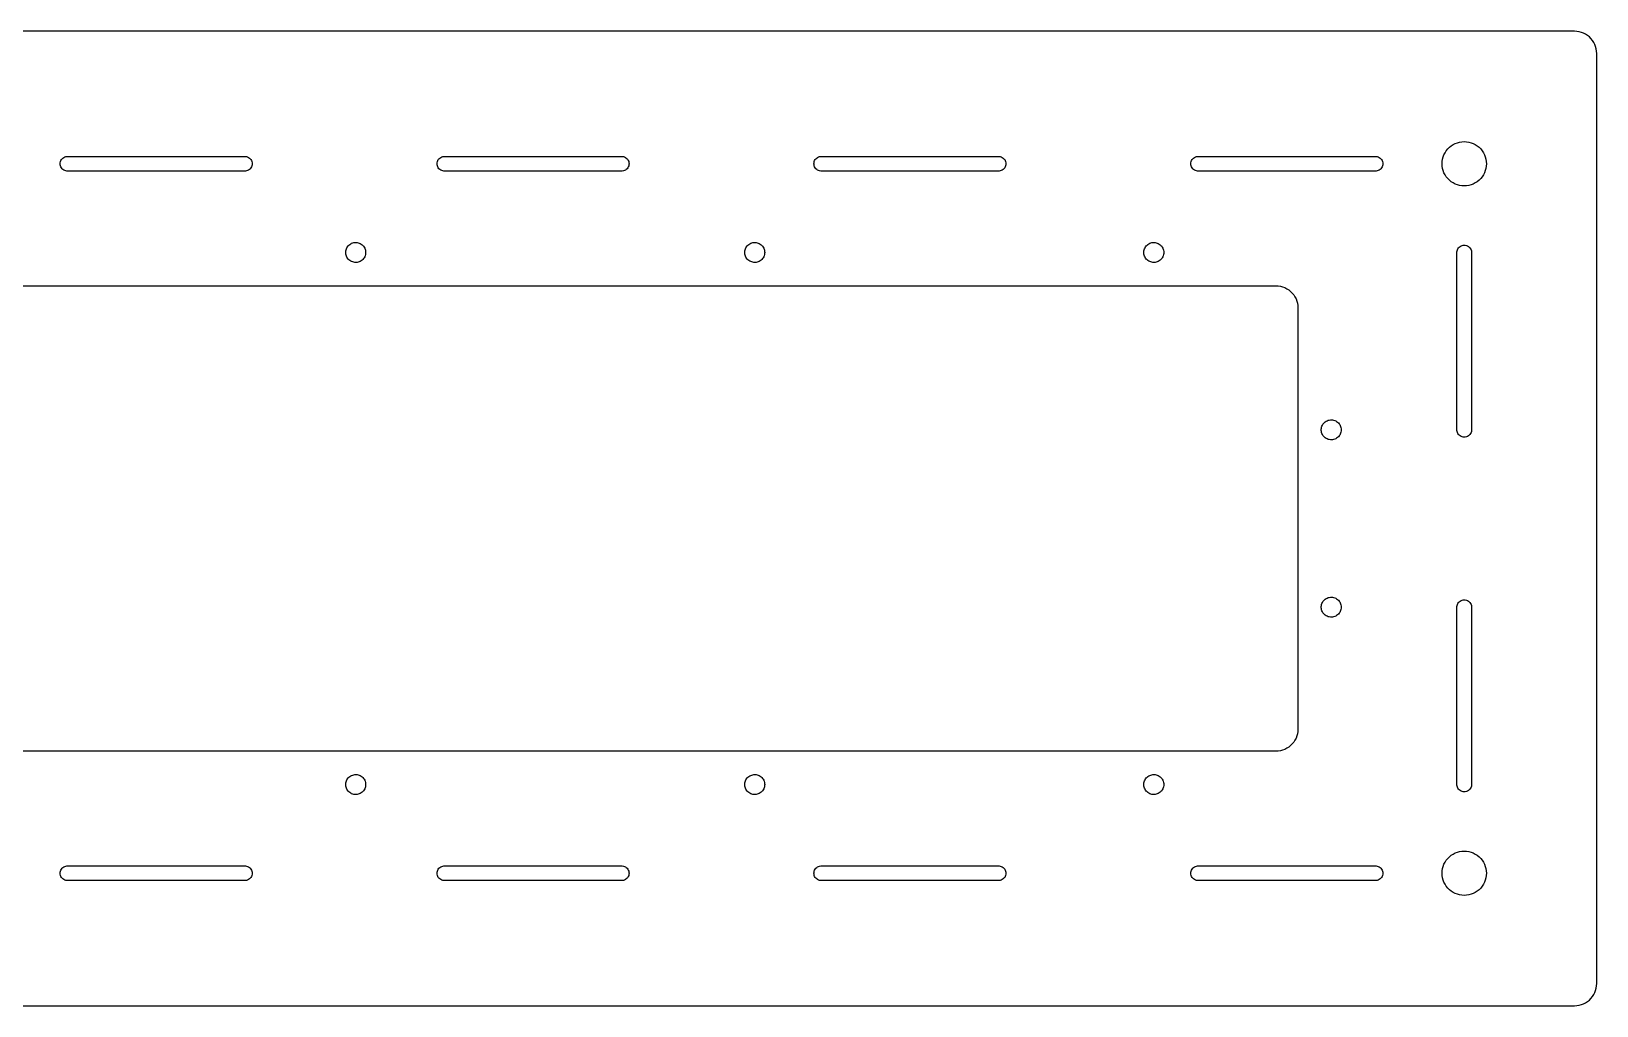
# Model space of a CAD drawing. Header units: metres. Extents: x -325 to 325, y -110 to 110.
# Drawn here: x -28.1 to 324.9, y -109.9 to 109.9 of the extents above; entities that cross this region are included whole.
import ezdxf

# ---------------------------------------------------------------- set-up
doc = ezdxf.new("R2010")
doc.units = ezdxf.units.M

msp = doc.modelspace()

# ---------------------------------------------------------------- linework, layer by layer
for p, q in [((319.875, 109.875), (-319.875, 109.875)), ((320.398, 109.848), (319.875, 109.875)), ((320.915, 109.766), (320.398, 109.848)), ((321.42, 109.63), (320.915, 109.766)), ((321.909, 109.443), (321.42, 109.63)), ((322.375, 109.205), (321.909, 109.443)), ((322.814, 108.92), (322.375, 109.205)), ((323.221, 108.591), (322.814, 108.92)), ((323.591, 108.221), (323.221, 108.591)), ((323.92, 107.814), (323.591, 108.221)), ((324.205, 107.375), (323.92, 107.814)), ((324.443, 106.909), (324.205, 107.375)), ((324.63, 106.42), (324.443, 106.909)), ((324.766, 105.915), (324.63, 106.42)), ((324.848, 105.398), (324.766, 105.915)), ((324.875, 104.875), (324.848, 105.398)), ((324.875, -104.875), (324.875, 104.875)), ((292.966, 84.5677), (293.455, 84.7553)), ((293.455, 84.7553), (293.96, 84.8907)), ((293.96, 84.8907), (294.477, 84.9726)), ((294.477, 84.9726), (295, 85)), ((295, 85), (295.523, 84.9726)), ((295.523, 84.9726), (296.04, 84.8907)), ((296.04, 84.8907), (296.545, 84.7553)), ((296.545, 84.7553), (297.034, 84.5677)), ((-21.2095, 81.1223), (-21.0287, 81.29)), ((-21.0287, 81.29), (-20.825, 81.4289)), ((-20.825, 81.4289), (-20.6028, 81.5359)), ((-20.6028, 81.5359), (-20.3672, 81.6086)), ((-20.3672, 81.6086), (-20.1233, 81.6454)), ((-20.1233, 81.6454), (20.1233, 81.6454)), ((20.1233, 81.6454), (20.3672, 81.6086)), ((20.3672, 81.6086), (20.6028, 81.5359)), ((20.6028, 81.5359), (20.825, 81.4289)), ((20.825, 81.4289), (21.0287, 81.29)), ((21.0287, 81.29), (21.2095, 81.1223)), ((63.7905, 81.1223), (63.9712, 81.29)), ((63.9712, 81.29), (64.175, 81.4289)), ((64.175, 81.4289), (64.3972, 81.5359)), ((64.3972, 81.5359), (64.6328, 81.6086)), ((64.6328, 81.6086), (64.8767, 81.6454)), ((64.8767, 81.6454), (105.123, 81.6454)), ((105.123, 81.6454), (105.367, 81.6086)), ((105.367, 81.6086), (105.603, 81.5359)), ((105.603, 81.5359), (105.825, 81.4289)), ((105.825, 81.4289), (106.029, 81.29)), ((106.029, 81.29), (106.21, 81.1223)), ((148.79, 81.1223), (148.971, 81.29)), ((148.971, 81.29), (149.175, 81.4289)), ((149.175, 81.4289), (149.397, 81.5359)), ((149.397, 81.5359), (149.633, 81.6086)), ((149.633, 81.6086), (149.877, 81.6454)), ((149.877, 81.6454), (190.123, 81.6454)), ((190.123, 81.6454), (190.367, 81.6086)), ((190.367, 81.6086), (190.603, 81.5359)), ((190.603, 81.5359), (190.825, 81.4289)), ((190.825, 81.4289), (191.029, 81.29)), ((191.029, 81.29), (191.21, 81.1223)), ((233.79, 81.1223), (233.971, 81.29)), ((233.971, 81.29), (234.175, 81.4289)), ((234.175, 81.4289), (234.397, 81.5359)), ((234.397, 81.5359), (234.633, 81.6086)), ((234.633, 81.6086), (234.877, 81.6454)), ((234.877, 81.6454), (275.123, 81.6454)), ((275.123, 81.6454), (275.367, 81.6086)), ((275.367, 81.6086), (275.603, 81.5359)), ((275.603, 81.5359), (275.825, 81.4289)), ((275.825, 81.4289), (276.029, 81.29)), ((276.029, 81.29), (276.21, 81.1223)), ((290.109, 81.0396), (290.245, 81.5451)), ((290.245, 81.5451), (290.432, 82.0337)), ((290.432, 82.0337), (290.67, 82.5)), ((290.67, 82.5), (290.955, 82.9389)), ((290.955, 82.9389), (291.284, 83.3456)), ((291.284, 83.3456), (291.654, 83.7157)), ((291.654, 83.7157), (292.061, 84.0451)), ((292.061, 84.0451), (292.5, 84.3301)), ((292.5, 84.3301), (292.966, 84.5677)), ((297.034, 84.5677), (297.5, 84.3301)), ((297.5, 84.3301), (297.939, 84.0451)), ((297.939, 84.0451), (298.346, 83.7157)), ((298.346, 83.7157), (298.716, 83.3456)), ((298.716, 83.3456), (299.045, 82.9389)), ((299.045, 82.9389), (299.33, 82.5)), ((299.33, 82.5), (299.568, 82.0337)), ((299.568, 82.0337), (299.755, 81.5451)), ((299.755, 81.5451), (299.891, 81.0396)), ((-21.65, 80), (-21.6316, 80.2459)), ((-21.6316, 79.7541), (-21.65, 80)), ((-21.6316, 80.2459), (-21.5767, 80.4863)), ((-21.5767, 79.5137), (-21.6316, 79.7541)), ((-21.5767, 80.4863), (-21.4866, 80.7159)), ((-21.4866, 79.2841), (-21.5767, 79.5137)), ((-21.4866, 80.7159), (-21.3633, 80.9295)), ((-21.3633, 79.0705), (-21.4866, 79.2841)), ((-21.3633, 80.9295), (-21.2095, 81.1223)), ((-21.2095, 78.8777), (-21.3633, 79.0705)), ((-21.0287, 78.71), (-21.2095, 78.8777)), ((-20.825, 78.5711), (-21.0287, 78.71)), ((-20.6028, 78.4641), (-20.825, 78.5711)), ((-20.3672, 78.3914), (-20.6028, 78.4641)), ((-20.1233, 78.3546), (-20.3672, 78.3914)), ((20.1233, 78.3546), (-20.1233, 78.3546)), ((20.3672, 78.3914), (20.1233, 78.3546)), ((20.6028, 78.4641), (20.3672, 78.3914)), ((20.825, 78.5711), (20.6028, 78.4641)), ((21.0287, 78.71), (20.825, 78.5711)), ((21.2095, 78.8777), (21.0287, 78.71)), ((21.2095, 81.1223), (21.3633, 80.9295)), ((21.3633, 79.0705), (21.2095, 78.8777)), ((21.3633, 80.9295), (21.4866, 80.7159)), ((21.4866, 79.2841), (21.3633, 79.0705)), ((21.4866, 80.7159), (21.5767, 80.4863)), ((21.5767, 79.5137), (21.4866, 79.2841)), ((21.5767, 80.4863), (21.6316, 80.2459)), ((21.6316, 79.7541), (21.5767, 79.5137)), ((21.6316, 80.2459), (21.65, 80)), ((21.65, 80), (21.6316, 79.7541)), ((63.35, 80), (63.3684, 80.2459)), ((63.3684, 79.7541), (63.35, 80)), ((63.3684, 80.2459), (63.4233, 80.4863)), ((63.4233, 79.5137), (63.3684, 79.7541)), ((63.4233, 80.4863), (63.5134, 80.7159)), ((63.5134, 79.2841), (63.4233, 79.5137)), ((63.5134, 80.7159), (63.6367, 80.9295)), ((63.6367, 79.0705), (63.5134, 79.2841)), ((63.6367, 80.9295), (63.7905, 81.1223)), ((63.7905, 78.8777), (63.6367, 79.0705)), ((63.9712, 78.71), (63.7905, 78.8777)), ((64.175, 78.5711), (63.9712, 78.71)), ((64.3972, 78.4641), (64.175, 78.5711)), ((64.6328, 78.3914), (64.3972, 78.4641)), ((64.8767, 78.3546), (64.6328, 78.3914)), ((105.123, 78.3546), (64.8767, 78.3546)), ((105.367, 78.3914), (105.123, 78.3546)), ((105.603, 78.4641), (105.367, 78.3914)), ((105.825, 78.5711), (105.603, 78.4641)), ((106.029, 78.71), (105.825, 78.5711)), ((106.21, 78.8777), (106.029, 78.71)), ((106.21, 81.1223), (106.363, 80.9295)), ((106.363, 79.0705), (106.21, 78.8777)), ((106.363, 80.9295), (106.487, 80.7159)), ((106.487, 79.2841), (106.363, 79.0705)), ((106.487, 80.7159), (106.577, 80.4863)), ((106.577, 79.5137), (106.487, 79.2841)), ((106.577, 80.4863), (106.632, 80.2459)), ((106.632, 79.7541), (106.577, 79.5137)), ((106.632, 80.2459), (106.65, 80)), ((106.65, 80), (106.632, 79.7541)), ((148.35, 80), (148.368, 80.2459)), ((148.368, 79.7541), (148.35, 80)), ((148.368, 80.2459), (148.423, 80.4863)), ((148.423, 79.5137), (148.368, 79.7541)), ((148.423, 80.4863), (148.513, 80.7159)), ((148.513, 79.2841), (148.423, 79.5137)), ((148.513, 80.7159), (148.637, 80.9295)), ((148.637, 79.0705), (148.513, 79.2841)), ((148.637, 80.9295), (148.79, 81.1223)), ((148.79, 78.8777), (148.637, 79.0705)), ((148.971, 78.71), (148.79, 78.8777)), ((149.175, 78.5711), (148.971, 78.71)), ((149.397, 78.4641), (149.175, 78.5711)), ((149.633, 78.3914), (149.397, 78.4641)), ((149.877, 78.3546), (149.633, 78.3914)), ((190.123, 78.3546), (149.877, 78.3546)), ((190.367, 78.3914), (190.123, 78.3546)), ((190.603, 78.4641), (190.367, 78.3914)), ((190.825, 78.5711), (190.603, 78.4641)), ((191.029, 78.71), (190.825, 78.5711)), ((191.21, 78.8777), (191.029, 78.71)), ((191.21, 81.1223), (191.363, 80.9295)), ((191.363, 79.0705), (191.21, 78.8777)), ((191.363, 80.9295), (191.487, 80.7159)), ((191.487, 79.2841), (191.363, 79.0705)), ((191.487, 80.7159), (191.577, 80.4863)), ((191.577, 79.5137), (191.487, 79.2841)), ((191.577, 80.4863), (191.632, 80.2459)), ((191.632, 79.7541), (191.577, 79.5137)), ((191.632, 80.2459), (191.65, 80)), ((191.65, 80), (191.632, 79.7541)), ((233.35, 80), (233.368, 80.2459)), ((233.368, 79.7541), (233.35, 80)), ((233.368, 80.2459), (233.423, 80.4863)), ((233.423, 79.5137), (233.368, 79.7541)), ((233.423, 80.4863), (233.513, 80.7159)), ((233.513, 79.2841), (233.423, 79.5137)), ((233.513, 80.7159), (233.637, 80.9295)), ((233.637, 79.0705), (233.513, 79.2841)), ((233.637, 80.9295), (233.79, 81.1223)), ((233.79, 78.8777), (233.637, 79.0705)), ((233.971, 78.71), (233.79, 78.8777)), ((234.175, 78.5711), (233.971, 78.71)), ((234.397, 78.4641), (234.175, 78.5711)), ((234.633, 78.3914), (234.397, 78.4641)), ((234.877, 78.3546), (234.633, 78.3914)), ((275.123, 78.3546), (234.877, 78.3546)), ((275.367, 78.3914), (275.123, 78.3546)), ((275.603, 78.4641), (275.367, 78.3914)), ((275.825, 78.5711), (275.603, 78.4641)), ((276.029, 78.71), (275.825, 78.5711)), ((276.21, 78.8777), (276.029, 78.71)), ((276.21, 81.1223), (276.363, 80.9295)), ((276.363, 79.0705), (276.21, 78.8777)), ((276.363, 80.9295), (276.487, 80.7159)), ((276.487, 79.2841), (276.363, 79.0705)), ((276.487, 80.7159), (276.577, 80.4863)), ((276.577, 79.5137), (276.487, 79.2841)), ((276.577, 80.4863), (276.632, 80.2459)), ((276.632, 79.7541), (276.577, 79.5137)), ((276.632, 80.2459), (276.65, 80)), ((276.65, 80), (276.632, 79.7541)), ((290, 80), (290.027, 80.5226)), ((290.027, 79.4774), (290, 80)), ((290.027, 80.5226), (290.109, 81.0396)), ((290.109, 78.9604), (290.027, 79.4774)), ((290.245, 78.4549), (290.109, 78.9604)), ((290.432, 77.9663), (290.245, 78.4549)), ((290.67, 77.5), (290.432, 77.9663)), ((299.568, 77.9663), (299.33, 77.5)), ((299.755, 78.4549), (299.568, 77.9663)), ((299.891, 78.9604), (299.755, 78.4549)), ((299.891, 81.0396), (299.973, 80.5226)), ((299.973, 79.4774), (299.891, 78.9604)), ((299.973, 80.5226), (300, 80)), ((300, 80), (299.973, 79.4774)), ((290.955, 77.0611), (290.67, 77.5)), ((291.284, 76.6543), (290.955, 77.0611)), ((291.654, 76.2843), (291.284, 76.6543)), ((292.061, 75.9549), (291.654, 76.2843)), ((292.5, 75.6699), (292.061, 75.9549)), ((292.966, 75.4323), (292.5, 75.6699)), ((293.455, 75.2447), (292.966, 75.4323)), ((293.96, 75.1093), (293.455, 75.2447)), ((294.477, 75.0274), (293.96, 75.1093)), ((295, 75), (294.477, 75.0274)), ((295.523, 75.0274), (295, 75)), ((296.04, 75.1093), (295.523, 75.0274)), ((296.545, 75.2447), (296.04, 75.1093)), ((297.034, 75.4323), (296.545, 75.2447)), ((297.5, 75.6699), (297.034, 75.4323)), ((297.939, 75.9549), (297.5, 75.6699)), ((298.346, 76.2843), (297.939, 75.9549)), ((298.716, 76.6543), (298.346, 76.2843)), ((299.045, 77.0611), (298.716, 76.6543)), ((299.33, 77.5), (299.045, 77.0611)), ((42.7534, 60.1239), (42.7807, 60.3703)), ((42.7534, 59.8761), (42.7534, 60.1239)), ((42.7807, 60.3703), (42.8349, 60.6122)), ((42.8349, 60.6122), (42.9154, 60.8467)), ((42.9154, 60.8467), (43.0212, 61.0709)), ((43.0212, 61.0709), (43.151, 61.2821)), ((43.151, 61.2821), (43.3033, 61.4777)), ((43.3033, 61.4777), (43.4761, 61.6554)), ((43.4761, 61.6554), (43.6675, 61.813)), ((43.6675, 61.813), (43.875, 61.9485)), ((43.875, 61.9485), (44.0962, 62.0605)), ((44.0962, 62.0605), (44.3283, 62.1474)), ((44.3283, 62.1474), (44.5686, 62.2083)), ((44.5686, 62.2083), (44.8142, 62.2423)), ((44.8142, 62.2423), (45.062, 62.2491)), ((45.062, 62.2491), (45.309, 62.2287)), ((45.309, 62.2287), (45.5523, 62.1812)), ((45.5523, 62.1812), (45.7889, 62.1071)), ((45.7889, 62.1071), (46.0159, 62.0076)), ((46.0159, 62.0076), (46.2306, 61.8836)), ((46.2306, 61.8836), (46.4304, 61.7368)), ((46.4304, 61.7368), (46.6128, 61.5689)), ((46.6128, 61.5689), (46.7756, 61.382)), ((46.7756, 61.382), (46.9168, 61.1783)), ((46.9168, 61.1783), (47.0348, 60.9602)), ((47.0348, 60.9602), (47.1281, 60.7306)), ((47.1281, 60.7306), (47.1955, 60.492)), ((47.1955, 60.492), (47.2363, 60.2475)), ((47.2363, 60.2475), (47.25, 60)), ((132.753, 60.1239), (132.781, 60.3703)), ((132.753, 59.8761), (132.753, 60.1239)), ((132.781, 60.3703), (132.835, 60.6122)), ((132.835, 60.6122), (132.915, 60.8467)), ((132.915, 60.8467), (133.021, 61.0709)), ((133.021, 61.0709), (133.151, 61.2821)), ((133.151, 61.2821), (133.303, 61.4777)), ((133.303, 61.4777), (133.476, 61.6554)), ((133.476, 61.6554), (133.667, 61.813)), ((133.667, 61.813), (133.875, 61.9485)), ((133.875, 61.9485), (134.096, 62.0605)), ((134.096, 62.0605), (134.328, 62.1474)), ((134.328, 62.1474), (134.569, 62.2083)), ((134.569, 62.2083), (134.814, 62.2423)), ((134.814, 62.2423), (135.062, 62.2491)), ((135.062, 62.2491), (135.309, 62.2287)), ((135.309, 62.2287), (135.552, 62.1812)), ((135.552, 62.1812), (135.789, 62.1071)), ((135.789, 62.1071), (136.016, 62.0076)), ((136.016, 62.0076), (136.231, 61.8836)), ((136.231, 61.8836), (136.43, 61.7368)), ((136.43, 61.7368), (136.613, 61.5689)), ((136.613, 61.5689), (136.776, 61.382)), ((136.776, 61.382), (136.917, 61.1783)), ((136.917, 61.1783), (137.035, 60.9602)), ((137.035, 60.9602), (137.128, 60.7306)), ((137.128, 60.7306), (137.196, 60.492)), ((137.196, 60.492), (137.236, 60.2475)), ((137.236, 60.2475), (137.25, 60)), ((222.753, 60.1239), (222.781, 60.3703)), ((222.753, 59.8761), (222.753, 60.1239)), ((222.781, 60.3703), (222.835, 60.6122)), ((222.835, 60.6122), (222.915, 60.8467)), ((222.915, 60.8467), (223.021, 61.0709)), ((223.021, 61.0709), (223.151, 61.2821)), ((223.151, 61.2821), (223.303, 61.4777)), ((223.303, 61.4777), (223.476, 61.6554)), ((223.476, 61.6554), (223.667, 61.813)), ((223.667, 61.813), (223.875, 61.9485)), ((223.875, 61.9485), (224.096, 62.0605)), ((224.096, 62.0605), (224.328, 62.1474)), ((224.328, 62.1474), (224.569, 62.2083)), ((224.569, 62.2083), (224.814, 62.2423)), ((224.814, 62.2423), (225.062, 62.2491)), ((225.062, 62.2491), (225.309, 62.2287)), ((225.309, 62.2287), (225.552, 62.1812)), ((225.552, 62.1812), (225.789, 62.1071)), ((225.789, 62.1071), (226.016, 62.0076)), ((226.016, 62.0076), (226.231, 61.8836)), ((226.231, 61.8836), (226.43, 61.7368)), ((226.43, 61.7368), (226.613, 61.5689)), ((226.613, 61.5689), (226.776, 61.382)), ((226.776, 61.382), (226.917, 61.1783)), ((226.917, 61.1783), (227.035, 60.9602)), ((227.035, 60.9602), (227.128, 60.7306)), ((227.128, 60.7306), (227.196, 60.492)), ((227.196, 60.492), (227.236, 60.2475)), ((227.236, 60.2475), (227.25, 60)), ((293.355, 60.1233), (293.391, 60.3672)), ((293.355, 19.8767), (293.355, 60.1233)), ((293.391, 60.3672), (293.464, 60.6028)), ((293.464, 60.6028), (293.571, 60.825)), ((293.571, 60.825), (293.71, 61.0287)), ((293.71, 61.0287), (293.878, 61.2095)), ((293.878, 61.2095), (294.071, 61.3633)), ((294.071, 61.3633), (294.284, 61.4866)), ((294.284, 61.4866), (294.514, 61.5767)), ((294.514, 61.5767), (294.754, 61.6316)), ((294.754, 61.6316), (295, 61.65)), ((295, 61.65), (295.246, 61.6316)), ((295.246, 61.6316), (295.486, 61.5767)), ((295.486, 61.5767), (295.716, 61.4866)), ((295.716, 61.4866), (295.929, 61.3633)), ((295.929, 61.3633), (296.122, 61.2095)), ((296.122, 61.2095), (296.29, 61.0287)), ((296.29, 61.0287), (296.429, 60.825)), ((296.429, 60.825), (296.536, 60.6028)), ((296.536, 60.6028), (296.609, 60.3672)), ((296.609, 60.3672), (296.645, 60.1233)), ((296.645, 60.1233), (296.645, 19.8767)), ((42.7807, 59.6297), (42.7534, 59.8761)), ((42.8349, 59.3878), (42.7807, 59.6297)), ((42.9154, 59.1533), (42.8349, 59.3878)), ((43.0212, 58.9291), (42.9154, 59.1533)), ((43.151, 58.7179), (43.0212, 58.9291)), ((43.3033, 58.5223), (43.151, 58.7179)), ((43.4761, 58.3446), (43.3033, 58.5223)), ((43.6675, 58.187), (43.4761, 58.3446)), ((43.875, 58.0514), (43.6675, 58.187)), ((44.0962, 57.9395), (43.875, 58.0514)), ((44.3283, 57.8526), (44.0962, 57.9395)), ((44.5686, 57.7917), (44.3283, 57.8526)), ((44.8142, 57.7577), (44.5686, 57.7917)), ((45.062, 57.7509), (44.8142, 57.7577)), ((45.309, 57.7713), (45.062, 57.7509)), ((45.5523, 57.8188), (45.309, 57.7713)), ((45.7889, 57.8928), (45.5523, 57.8188)), ((46.0159, 57.9924), (45.7889, 57.8928)), ((46.2306, 58.1164), (46.0159, 57.9924)), ((46.4304, 58.2632), (46.2306, 58.1164)), ((46.6128, 58.4311), (46.4304, 58.2632)), ((46.7756, 58.618), (46.6128, 58.4311)), ((46.9168, 58.8217), (46.7756, 58.618)), ((47.0348, 59.0397), (46.9168, 58.8217)), ((47.1281, 59.2694), (47.0348, 59.0397)), ((47.1955, 59.508), (47.1281, 59.2694)), ((47.2363, 59.7525), (47.1955, 59.508)), ((47.25, 60), (47.2363, 59.7525)), ((132.781, 59.6297), (132.753, 59.8761)), ((132.835, 59.3878), (132.781, 59.6297)), ((132.915, 59.1533), (132.835, 59.3878)), ((133.021, 58.9291), (132.915, 59.1533)), ((133.151, 58.7179), (133.021, 58.9291)), ((133.303, 58.5223), (133.151, 58.7179)), ((133.476, 58.3446), (133.303, 58.5223)), ((133.667, 58.187), (133.476, 58.3446)), ((133.875, 58.0514), (133.667, 58.187)), ((134.096, 57.9395), (133.875, 58.0514)), ((134.328, 57.8526), (134.096, 57.9395)), ((134.569, 57.7917), (134.328, 57.8526)), ((134.814, 57.7577), (134.569, 57.7917)), ((135.062, 57.7509), (134.814, 57.7577)), ((135.309, 57.7713), (135.062, 57.7509)), ((135.552, 57.8188), (135.309, 57.7713)), ((135.789, 57.8928), (135.552, 57.8188)), ((136.016, 57.9924), (135.789, 57.8928)), ((136.231, 58.1164), (136.016, 57.9924)), ((136.43, 58.2632), (136.231, 58.1164)), ((136.613, 58.4311), (136.43, 58.2632)), ((136.776, 58.618), (136.613, 58.4311)), ((136.917, 58.8217), (136.776, 58.618)), ((137.035, 59.0397), (136.917, 58.8217)), ((137.128, 59.2694), (137.035, 59.0397)), ((137.196, 59.508), (137.128, 59.2694)), ((137.236, 59.7525), (137.196, 59.508)), ((137.25, 60), (137.236, 59.7525)), ((222.781, 59.6297), (222.753, 59.8761)), ((222.835, 59.3878), (222.781, 59.6297)), ((222.915, 59.1533), (222.835, 59.3878)), ((223.021, 58.9291), (222.915, 59.1533)), ((223.151, 58.7179), (223.021, 58.9291)), ((223.303, 58.5223), (223.151, 58.7179)), ((223.476, 58.3446), (223.303, 58.5223)), ((223.667, 58.187), (223.476, 58.3446)), ((223.875, 58.0514), (223.667, 58.187)), ((224.096, 57.9395), (223.875, 58.0514)), ((224.328, 57.8526), (224.096, 57.9395)), ((224.569, 57.7917), (224.328, 57.8526)), ((224.814, 57.7577), (224.569, 57.7917)), ((225.062, 57.7509), (224.814, 57.7577)), ((225.309, 57.7713), (225.062, 57.7509)), ((225.552, 57.8188), (225.309, 57.7713)), ((225.789, 57.8928), (225.552, 57.8188)), ((226.016, 57.9924), (225.789, 57.8928)), ((226.231, 58.1164), (226.016, 57.9924)), ((226.43, 58.2632), (226.231, 58.1164)), ((226.613, 58.4311), (226.43, 58.2632)), ((226.776, 58.618), (226.613, 58.4311)), ((226.917, 58.8217), (226.776, 58.618)), ((227.035, 59.0397), (226.917, 58.8217)), ((227.128, 59.2694), (227.035, 59.0397)), ((227.196, 59.508), (227.128, 59.2694)), ((227.236, 59.7525), (227.196, 59.508)), ((227.25, 60), (227.236, 59.7525)), ((-252.5, 52.5), (252.5, 52.5)), ((252.5, 52.5), (253.023, 52.4726)), ((253.023, 52.4726), (253.54, 52.3907)), ((253.54, 52.3907), (254.045, 52.2553)), ((254.045, 52.2553), (254.534, 52.0677)), ((254.534, 52.0677), (255, 51.8301)), ((255, 51.8301), (255.439, 51.5451)), ((255.439, 51.5451), (255.846, 51.2157)), ((255.846, 51.2157), (256.216, 50.8457)), ((256.216, 50.8457), (256.545, 50.4389)), ((256.545, 50.4389), (256.83, 50)), ((256.83, 50), (257.068, 49.5337)), ((257.068, 49.5337), (257.255, 49.0451)), ((257.255, 49.0451), (257.391, 48.5396)), ((257.391, 48.5396), (257.473, 48.0226)), ((257.473, 48.0226), (257.5, 47.5)), ((257.5, 47.5), (257.5, -47.5)), ((263.021, 21.0709), (263.151, 21.2821)), ((263.151, 21.2821), (263.303, 21.4777)), ((263.303, 21.4777), (263.476, 21.6554)), ((263.476, 21.6554), (263.667, 21.813)), ((263.667, 21.813), (263.875, 21.9485)), ((263.875, 21.9485), (264.096, 22.0605)), ((264.096, 22.0605), (264.328, 22.1474)), ((264.328, 22.1474), (264.569, 22.2083)), ((264.569, 22.2083), (264.814, 22.2423)), ((264.814, 22.2423), (265.062, 22.2491)), ((265.062, 22.2491), (265.309, 22.2287)), ((265.309, 22.2287), (265.552, 22.1811)), ((265.552, 22.1811), (265.789, 22.1071)), ((265.789, 22.1071), (266.016, 22.0076)), ((266.016, 22.0076), (266.231, 21.8836)), ((266.231, 21.8836), (266.43, 21.7368)), ((266.43, 21.7368), (266.613, 21.5689)), ((266.613, 21.5689), (266.776, 21.382)), ((266.776, 21.382), (266.917, 21.1783)), ((262.753, 20.1239), (262.781, 20.3703)), ((262.753, 19.8761), (262.753, 20.1239)), ((262.781, 19.6297), (262.753, 19.8761)), ((262.781, 20.3703), (262.835, 20.6122)), ((262.835, 19.3878), (262.781, 19.6297)), ((262.835, 20.6122), (262.915, 20.8467)), ((262.915, 19.1533), (262.835, 19.3878)), ((262.915, 20.8467), (263.021, 21.0709)), ((263.021, 18.9291), (262.915, 19.1533)), ((263.151, 18.7179), (263.021, 18.9291)), ((263.303, 18.5223), (263.151, 18.7179)), ((263.476, 18.3446), (263.303, 18.5223)), ((263.667, 18.187), (263.476, 18.3446)), ((263.875, 18.0514), (263.667, 18.187)), ((264.096, 17.9395), (263.875, 18.0514)), ((264.328, 17.8526), (264.096, 17.9395)), ((264.569, 17.7917), (264.328, 17.8526)), ((264.814, 17.7577), (264.569, 17.7917)), ((265.062, 17.7509), (264.814, 17.7577)), ((265.309, 17.7713), (265.062, 17.7509)), ((265.552, 17.8188), (265.309, 17.7713)), ((265.789, 17.8928), (265.552, 17.8188)), ((266.016, 17.9924), (265.789, 17.8928)), ((266.231, 18.1164), (266.016, 17.9924)), ((266.43, 18.2632), (266.231, 18.1164)), ((266.613, 18.4311), (266.43, 18.2632)), ((266.776, 18.618), (266.613, 18.4311)), ((266.917, 18.8217), (266.776, 18.618)), ((266.917, 21.1783), (267.035, 20.9602)), ((267.035, 19.0397), (266.917, 18.8217)), ((267.035, 20.9602), (267.128, 20.7306)), ((267.128, 19.2694), (267.035, 19.0397)), ((267.128, 20.7306), (267.196, 20.492)), ((267.196, 19.508), (267.128, 19.2694)), ((267.196, 20.492), (267.236, 20.2475)), ((267.236, 19.7525), (267.196, 19.508)), ((267.236, 20.2475), (267.25, 20)), ((267.25, 20), (267.236, 19.7525)), ((293.391, 19.6328), (293.355, 19.8767)), ((293.464, 19.3972), (293.391, 19.6328)), ((293.571, 19.175), (293.464, 19.3972)), ((293.71, 18.9712), (293.571, 19.175)), ((293.878, 18.7905), (293.71, 18.9712)), ((294.071, 18.6367), (293.878, 18.7905)), ((294.284, 18.5134), (294.071, 18.6367)), ((294.514, 18.4233), (294.284, 18.5134)), ((294.754, 18.3684), (294.514, 18.4233)), ((295, 18.35), (294.754, 18.3684)), ((295.246, 18.3684), (295, 18.35)), ((295.486, 18.4233), (295.246, 18.3684)), ((295.716, 18.5134), (295.486, 18.4233)), ((295.929, 18.6367), (295.716, 18.5134)), ((296.122, 18.7905), (295.929, 18.6367)), ((296.29, 18.9712), (296.122, 18.7905)), ((296.429, 19.175), (296.29, 18.9712)), ((296.536, 19.3972), (296.429, 19.175)), ((296.609, 19.6328), (296.536, 19.3972)), ((296.645, 19.8767), (296.609, 19.6328)), ((262.753, -19.8761), (262.781, -19.6297)), ((262.753, -20.1239), (262.753, -19.8761)), ((262.781, -20.3703), (262.753, -20.1239)), ((262.781, -19.6297), (262.835, -19.3878)), ((262.835, -20.6122), (262.781, -20.3703)), ((262.835, -19.3878), (262.915, -19.1533)), ((262.915, -20.8467), (262.835, -20.6122)), ((262.915, -19.1533), (263.021, -18.9291)), ((263.021, -21.0709), (262.915, -20.8467)), ((263.021, -18.9291), (263.151, -18.7179)), ((263.151, -21.2821), (263.021, -21.0709)), ((263.151, -18.7179), (263.303, -18.5223)), ((263.303, -18.5223), (263.476, -18.3446)), ((263.476, -18.3446), (263.667, -18.187)), ((263.667, -18.187), (263.875, -18.0514)), ((263.875, -18.0514), (264.096, -17.9395)), ((264.096, -17.9395), (264.328, -17.8526)), ((264.328, -17.8526), (264.569, -17.7917)), ((264.569, -17.7917), (264.814, -17.7577)), ((264.814, -17.7577), (265.062, -17.7509)), ((265.062, -17.7509), (265.309, -17.7713)), ((265.309, -17.7713), (265.552, -17.8188)), ((265.552, -17.8188), (265.789, -17.8928)), ((265.789, -17.8928), (266.016, -17.9924)), ((266.016, -17.9924), (266.231, -18.1164)), ((266.231, -18.1164), (266.43, -18.2632)), ((266.43, -18.2632), (266.613, -18.4311)), ((266.613, -18.4311), (266.776, -18.618)), ((266.776, -18.618), (266.917, -18.8217)), ((266.917, -21.1783), (266.776, -21.382)), ((266.917, -18.8217), (267.035, -19.0397)), ((267.035, -20.9602), (266.917, -21.1783)), ((267.035, -19.0397), (267.128, -19.2694)), ((267.128, -20.7306), (267.035, -20.9602)), ((267.128, -19.2694), (267.196, -19.508)), ((267.196, -20.492), (267.128, -20.7306)), ((267.196, -19.508), (267.236, -19.7525)), ((267.236, -20.2475), (267.196, -20.492)), ((267.236, -19.7525), (267.25, -20)), ((267.25, -20), (267.236, -20.2475)), ((293.355, -19.8767), (293.391, -19.6328)), ((293.355, -60.1233), (293.355, -19.8767)), ((293.391, -19.6328), (293.464, -19.3972)), ((293.464, -19.3972), (293.571, -19.175)), ((293.571, -19.175), (293.71, -18.9712)), ((293.71, -18.9712), (293.878, -18.7905)), ((293.878, -18.7905), (294.071, -18.6367)), ((294.071, -18.6367), (294.284, -18.5134)), ((294.284, -18.5134), (294.514, -18.4233)), ((294.514, -18.4233), (294.754, -18.3684)), ((294.754, -18.3684), (295, -18.35)), ((295, -18.35), (295.246, -18.3684)), ((295.246, -18.3684), (295.486, -18.4233)), ((295.486, -18.4233), (295.716, -18.5134)), ((295.716, -18.5134), (295.929, -18.6367)), ((295.929, -18.6367), (296.122, -18.7905)), ((296.122, -18.7905), (296.29, -18.9712)), ((296.29, -18.9712), (296.429, -19.175)), ((296.429, -19.175), (296.536, -19.3972)), ((296.536, -19.3972), (296.609, -19.6328)), ((296.609, -19.6328), (296.645, -19.8767)), ((296.645, -19.8767), (296.645, -60.1233)), ((263.303, -21.4777), (263.151, -21.2821)), ((263.476, -21.6554), (263.303, -21.4777)), ((263.667, -21.813), (263.476, -21.6554)), ((263.875, -21.9485), (263.667, -21.813)), ((264.096, -22.0605), (263.875, -21.9485)), ((264.328, -22.1474), (264.096, -22.0605)), ((264.569, -22.2083), (264.328, -22.1474)), ((264.814, -22.2423), (264.569, -22.2083)), ((265.062, -22.2491), (264.814, -22.2423)), ((265.309, -22.2287), (265.062, -22.2491)), ((265.552, -22.1811), (265.309, -22.2287)), ((265.789, -22.1071), (265.552, -22.1811)), ((266.016, -22.0076), (265.789, -22.1071)), ((266.231, -21.8836), (266.016, -22.0076)), ((266.43, -21.7368), (266.231, -21.8836)), ((266.613, -21.5689), (266.43, -21.7368)), ((266.776, -21.382), (266.613, -21.5689)), ((257.255, -49.0451), (257.068, -49.5337)), ((257.391, -48.5396), (257.255, -49.0451)), ((257.473, -48.0226), (257.391, -48.5396)), ((257.5, -47.5), (257.473, -48.0226)), ((252.5, -52.5), (-252.5, -52.5)), ((253.023, -52.4726), (252.5, -52.5)), ((253.54, -52.3907), (253.023, -52.4726)), ((254.045, -52.2553), (253.54, -52.3907)), ((254.534, -52.0677), (254.045, -52.2553)), ((255, -51.8301), (254.534, -52.0677)), ((255.439, -51.5451), (255, -51.8301)), ((255.846, -51.2157), (255.439, -51.5451)), ((256.216, -50.8457), (255.846, -51.2157)), ((256.545, -50.4389), (256.216, -50.8457)), ((256.83, -50), (256.545, -50.4389)), ((257.068, -49.5337), (256.83, -50)), ((42.7534, -59.8761), (42.7807, -59.6297)), ((42.7534, -60.1239), (42.7534, -59.8761)), ((42.7807, -59.6297), (42.8349, -59.3878)), ((42.8349, -59.3878), (42.9154, -59.1533)), ((42.9154, -59.1533), (43.0212, -58.9291)), ((43.0212, -58.9291), (43.151, -58.7179)), ((43.151, -58.7179), (43.3033, -58.5223)), ((43.3033, -58.5223), (43.4761, -58.3446)), ((43.4761, -58.3446), (43.6675, -58.187)), ((43.6675, -58.187), (43.875, -58.0514)), ((43.875, -58.0514), (44.0962, -57.9395)), ((44.0962, -57.9395), (44.3283, -57.8526)), ((44.3283, -57.8526), (44.5686, -57.7917)), ((44.5686, -57.7917), (44.8142, -57.7577)), ((44.8142, -57.7577), (45.062, -57.7509)), ((45.062, -57.7509), (45.309, -57.7713)), ((45.309, -57.7713), (45.5523, -57.8188)), ((45.5523, -57.8188), (45.7889, -57.8928)), ((45.7889, -57.8928), (46.0159, -57.9924)), ((46.0159, -57.9924), (46.2306, -58.1164)), ((46.2306, -58.1164), (46.4304, -58.2632)), ((46.4304, -58.2632), (46.6128, -58.4311)), ((46.6128, -58.4311), (46.7756, -58.618)), ((46.7756, -58.618), (46.9168, -58.8217)), ((46.9168, -58.8217), (47.0348, -59.0397)), ((47.0348, -59.0397), (47.1281, -59.2694)), ((47.1281, -59.2694), (47.1955, -59.508)), ((47.1955, -59.508), (47.2363, -59.7525)), ((47.2363, -59.7525), (47.25, -60)), ((47.25, -60), (47.2363, -60.2475)), ((132.753, -59.8761), (132.781, -59.6297)), ((132.753, -60.1239), (132.753, -59.8761)), ((132.781, -59.6297), (132.835, -59.3878)), ((132.835, -59.3878), (132.915, -59.1533)), ((132.915, -59.1533), (133.021, -58.9291)), ((133.021, -58.9291), (133.151, -58.7179)), ((133.151, -58.7179), (133.303, -58.5223)), ((133.303, -58.5223), (133.476, -58.3446)), ((133.476, -58.3446), (133.667, -58.187)), ((133.667, -58.187), (133.875, -58.0514)), ((133.875, -58.0514), (134.096, -57.9395)), ((134.096, -57.9395), (134.328, -57.8526)), ((134.328, -57.8526), (134.569, -57.7917)), ((134.569, -57.7917), (134.814, -57.7577)), ((134.814, -57.7577), (135.062, -57.7509)), ((135.062, -57.7509), (135.309, -57.7713)), ((135.309, -57.7713), (135.552, -57.8188)), ((135.552, -57.8188), (135.789, -57.8928)), ((135.789, -57.8928), (136.016, -57.9924)), ((136.016, -57.9924), (136.231, -58.1164)), ((136.231, -58.1164), (136.43, -58.2632)), ((136.43, -58.2632), (136.613, -58.4311)), ((136.613, -58.4311), (136.776, -58.618)), ((136.776, -58.618), (136.917, -58.8217)), ((136.917, -58.8217), (137.035, -59.0397)), ((137.035, -59.0397), (137.128, -59.2694)), ((137.128, -59.2694), (137.196, -59.508)), ((137.196, -59.508), (137.236, -59.7525)), ((137.236, -59.7525), (137.25, -60)), ((137.25, -60), (137.236, -60.2475)), ((222.753, -59.8761), (222.781, -59.6297)), ((222.753, -60.1239), (222.753, -59.8761)), ((222.781, -59.6297), (222.835, -59.3878)), ((222.835, -59.3878), (222.915, -59.1533)), ((222.915, -59.1533), (223.021, -58.9291)), ((223.021, -58.9291), (223.151, -58.7179)), ((223.151, -58.7179), (223.303, -58.5223)), ((223.303, -58.5223), (223.476, -58.3446)), ((223.476, -58.3446), (223.667, -58.187)), ((223.667, -58.187), (223.875, -58.0514)), ((223.875, -58.0514), (224.096, -57.9395)), ((224.096, -57.9395), (224.328, -57.8526)), ((224.328, -57.8526), (224.569, -57.7917)), ((224.569, -57.7917), (224.814, -57.7577)), ((224.814, -57.7577), (225.062, -57.7509)), ((225.062, -57.7509), (225.309, -57.7713)), ((225.309, -57.7713), (225.552, -57.8188)), ((225.552, -57.8188), (225.789, -57.8928)), ((225.789, -57.8928), (226.016, -57.9924)), ((226.016, -57.9924), (226.231, -58.1164)), ((226.231, -58.1164), (226.43, -58.2632)), ((226.43, -58.2632), (226.613, -58.4311)), ((226.613, -58.4311), (226.776, -58.618)), ((226.776, -58.618), (226.917, -58.8217)), ((226.917, -58.8217), (227.035, -59.0397)), ((227.035, -59.0397), (227.128, -59.2694)), ((227.128, -59.2694), (227.196, -59.508)), ((227.196, -59.508), (227.236, -59.7525)), ((227.236, -59.7525), (227.25, -60)), ((227.25, -60), (227.236, -60.2475)), ((42.7807, -60.3703), (42.7534, -60.1239)), ((42.8349, -60.6122), (42.7807, -60.3703)), ((42.9154, -60.8467), (42.8349, -60.6122)), ((43.0212, -61.0709), (42.9154, -60.8467)), ((43.151, -61.2821), (43.0212, -61.0709)), ((43.3033, -61.4777), (43.151, -61.2821)), ((43.4761, -61.6554), (43.3033, -61.4777)), ((43.6675, -61.813), (43.4761, -61.6554)), ((43.875, -61.9485), (43.6675, -61.813)), ((44.0962, -62.0605), (43.875, -61.9485)), ((44.3283, -62.1474), (44.0962, -62.0605)), ((44.5686, -62.2083), (44.3283, -62.1474)), ((44.8142, -62.2423), (44.5686, -62.2083)), ((45.062, -62.2491), (44.8142, -62.2423)), ((45.309, -62.2287), (45.062, -62.2491)), ((45.5523, -62.1812), (45.309, -62.2287)), ((45.7889, -62.1071), (45.5523, -62.1812)), ((46.0159, -62.0076), (45.7889, -62.1071)), ((46.2306, -61.8836), (46.0159, -62.0076)), ((46.4304, -61.7368), (46.2306, -61.8836)), ((46.6128, -61.5689), (46.4304, -61.7368)), ((46.7756, -61.382), (46.6128, -61.5689)), ((46.9168, -61.1783), (46.7756, -61.382)), ((47.0348, -60.9602), (46.9168, -61.1783)), ((47.1281, -60.7306), (47.0348, -60.9602)), ((47.1955, -60.492), (47.1281, -60.7306)), ((47.2363, -60.2475), (47.1955, -60.492)), ((132.781, -60.3703), (132.753, -60.1239)), ((132.835, -60.6122), (132.781, -60.3703)), ((132.915, -60.8467), (132.835, -60.6122)), ((133.021, -61.0709), (132.915, -60.8467)), ((133.151, -61.2821), (133.021, -61.0709)), ((133.303, -61.4777), (133.151, -61.2821)), ((133.476, -61.6554), (133.303, -61.4777)), ((133.667, -61.813), (133.476, -61.6554)), ((133.875, -61.9485), (133.667, -61.813)), ((134.096, -62.0605), (133.875, -61.9485)), ((134.328, -62.1474), (134.096, -62.0605)), ((134.569, -62.2083), (134.328, -62.1474)), ((134.814, -62.2423), (134.569, -62.2083)), ((135.062, -62.2491), (134.814, -62.2423)), ((135.309, -62.2287), (135.062, -62.2491)), ((135.552, -62.1812), (135.309, -62.2287)), ((135.789, -62.1071), (135.552, -62.1812)), ((136.016, -62.0076), (135.789, -62.1071)), ((136.231, -61.8836), (136.016, -62.0076)), ((136.43, -61.7368), (136.231, -61.8836)), ((136.613, -61.5689), (136.43, -61.7368)), ((136.776, -61.382), (136.613, -61.5689)), ((136.917, -61.1783), (136.776, -61.382)), ((137.035, -60.9602), (136.917, -61.1783)), ((137.128, -60.7306), (137.035, -60.9602)), ((137.196, -60.492), (137.128, -60.7306)), ((137.236, -60.2475), (137.196, -60.492)), ((222.781, -60.3703), (222.753, -60.1239)), ((222.835, -60.6122), (222.781, -60.3703)), ((222.915, -60.8467), (222.835, -60.6122)), ((223.021, -61.0709), (222.915, -60.8467)), ((223.151, -61.2821), (223.021, -61.0709)), ((223.303, -61.4777), (223.151, -61.2821)), ((223.476, -61.6554), (223.303, -61.4777)), ((223.667, -61.813), (223.476, -61.6554)), ((223.875, -61.9485), (223.667, -61.813)), ((224.096, -62.0605), (223.875, -61.9485)), ((224.328, -62.1474), (224.096, -62.0605)), ((224.569, -62.2083), (224.328, -62.1474)), ((224.814, -62.2423), (224.569, -62.2083)), ((225.062, -62.2491), (224.814, -62.2423)), ((225.309, -62.2287), (225.062, -62.2491)), ((225.552, -62.1812), (225.309, -62.2287)), ((225.789, -62.1071), (225.552, -62.1812)), ((226.016, -62.0076), (225.789, -62.1071)), ((226.231, -61.8836), (226.016, -62.0076)), ((226.43, -61.7368), (226.231, -61.8836)), ((226.613, -61.5689), (226.43, -61.7368)), ((226.776, -61.382), (226.613, -61.5689)), ((226.917, -61.1783), (226.776, -61.382)), ((227.035, -60.9602), (226.917, -61.1783)), ((227.128, -60.7306), (227.035, -60.9602)), ((227.196, -60.492), (227.128, -60.7306)), ((227.236, -60.2475), (227.196, -60.492)), ((293.391, -60.3672), (293.355, -60.1233)), ((293.464, -60.6028), (293.391, -60.3672)), ((293.571, -60.825), (293.464, -60.6028)), ((293.71, -61.0287), (293.571, -60.825)), ((293.878, -61.2095), (293.71, -61.0287)), ((294.071, -61.3633), (293.878, -61.2095)), ((294.284, -61.4866), (294.071, -61.3633)), ((294.514, -61.5767), (294.284, -61.4866)), ((294.754, -61.6316), (294.514, -61.5767)), ((295, -61.65), (294.754, -61.6316)), ((295.246, -61.6316), (295, -61.65)), ((295.486, -61.5767), (295.246, -61.6316)), ((295.716, -61.4866), (295.486, -61.5767)), ((295.929, -61.3633), (295.716, -61.4866)), ((296.122, -61.2095), (295.929, -61.3633)), ((296.29, -61.0287), (296.122, -61.2095)), ((296.429, -60.825), (296.29, -61.0287)), ((296.536, -60.6028), (296.429, -60.825)), ((296.609, -60.3672), (296.536, -60.6028)), ((296.645, -60.1233), (296.609, -60.3672)), ((290.432, -77.9663), (290.67, -77.5)), ((290.67, -77.5), (290.955, -77.0611)), ((290.955, -77.0611), (291.284, -76.6543)), ((291.284, -76.6543), (291.654, -76.2843)), ((291.654, -76.2843), (292.061, -75.9549)), ((292.061, -75.9549), (292.5, -75.6699)), ((292.5, -75.6699), (292.966, -75.4323)), ((292.966, -75.4323), (293.455, -75.2447)), ((293.455, -75.2447), (293.96, -75.1093)), ((293.96, -75.1093), (294.477, -75.0274)), ((294.477, -75.0274), (295, -75)), ((295, -75), (295.523, -75.0274)), ((295.523, -75.0274), (296.04, -75.1093)), ((296.04, -75.1093), (296.545, -75.2447)), ((296.545, -75.2447), (297.034, -75.4323)), ((297.034, -75.4323), (297.5, -75.6699)), ((297.5, -75.6699), (297.939, -75.9549)), ((297.939, -75.9549), (298.346, -76.2843)), ((298.346, -76.2843), (298.716, -76.6543)), ((298.716, -76.6543), (299.045, -77.0611)), ((299.045, -77.0611), (299.33, -77.5)), ((299.33, -77.5), (299.568, -77.9663)), ((-21.65, -80), (-21.6316, -79.7541)), ((-21.6316, -80.2459), (-21.65, -80)), ((-21.6316, -79.7541), (-21.5767, -79.5137)), ((-21.5767, -80.4863), (-21.6316, -80.2459)), ((-21.5767, -79.5137), (-21.4866, -79.2841)), ((-21.4866, -80.7159), (-21.5767, -80.4863)), ((-21.4866, -79.2841), (-21.3633, -79.0705)), ((-21.3633, -80.9295), (-21.4866, -80.7159)), ((-21.3633, -79.0705), (-21.2095, -78.8777)), ((-21.2095, -81.1223), (-21.3633, -80.9295)), ((-21.2095, -78.8777), (-21.0287, -78.71)), ((-21.0287, -81.29), (-21.2095, -81.1223)), ((-21.0287, -78.71), (-20.825, -78.5711)), ((-20.825, -78.5711), (-20.6028, -78.4641)), ((-20.6028, -78.4641), (-20.3672, -78.3914)), ((-20.3672, -78.3914), (-20.1233, -78.3546)), ((-20.1233, -78.3546), (20.1233, -78.3546)), ((20.1233, -78.3546), (20.3672, -78.3914)), ((20.3672, -78.3914), (20.6028, -78.4641)), ((20.6028, -78.4641), (20.825, -78.5711)), ((20.825, -78.5711), (21.0287, -78.71)), ((21.0287, -78.71), (21.2095, -78.8777)), ((21.2095, -81.1223), (21.0287, -81.29)), ((21.2095, -78.8777), (21.3633, -79.0705)), ((21.3633, -80.9295), (21.2095, -81.1223)), ((21.3633, -79.0705), (21.4866, -79.2841)), ((21.4866, -80.7159), (21.3633, -80.9295)), ((21.4866, -79.2841), (21.5767, -79.5137)), ((21.5767, -80.4863), (21.4866, -80.7159)), ((21.5767, -79.5137), (21.6316, -79.7541)), ((21.6316, -80.2459), (21.5767, -80.4863)), ((21.6316, -79.7541), (21.65, -80)), ((21.65, -80), (21.6316, -80.2459)), ((63.35, -80), (63.3684, -79.7541)), ((63.3684, -80.2459), (63.35, -80)), ((63.3684, -79.7541), (63.4233, -79.5137)), ((63.4233, -80.4863), (63.3684, -80.2459)), ((63.4233, -79.5137), (63.5134, -79.2841)), ((63.5134, -80.7159), (63.4233, -80.4863)), ((63.5134, -79.2841), (63.6367, -79.0705)), ((63.6367, -80.9295), (63.5134, -80.7159)), ((63.6367, -79.0705), (63.7905, -78.8777)), ((63.7905, -81.1223), (63.6367, -80.9295)), ((63.7905, -78.8777), (63.9712, -78.71)), ((63.9712, -81.29), (63.7905, -81.1223)), ((63.9712, -78.71), (64.175, -78.5711)), ((64.175, -78.5711), (64.3972, -78.4641)), ((64.3972, -78.4641), (64.6328, -78.3914)), ((64.6328, -78.3914), (64.8767, -78.3546)), ((64.8767, -78.3546), (105.123, -78.3546)), ((105.123, -78.3546), (105.367, -78.3914)), ((105.367, -78.3914), (105.603, -78.4641)), ((105.603, -78.4641), (105.825, -78.5711)), ((105.825, -78.5711), (106.029, -78.71)), ((106.029, -78.71), (106.21, -78.8777)), ((106.21, -81.1223), (106.029, -81.29)), ((106.21, -78.8777), (106.363, -79.0705)), ((106.363, -80.9295), (106.21, -81.1223)), ((106.363, -79.0705), (106.487, -79.2841)), ((106.487, -80.7159), (106.363, -80.9295)), ((106.487, -79.2841), (106.577, -79.5137)), ((106.577, -80.4863), (106.487, -80.7159)), ((106.577, -79.5137), (106.632, -79.7541)), ((106.632, -80.2459), (106.577, -80.4863)), ((106.632, -79.7541), (106.65, -80)), ((106.65, -80), (106.632, -80.2459)), ((148.35, -80), (148.368, -79.7541)), ((148.368, -80.2459), (148.35, -80)), ((148.368, -79.7541), (148.423, -79.5137)), ((148.423, -80.4863), (148.368, -80.2459)), ((148.423, -79.5137), (148.513, -79.2841)), ((148.513, -80.7159), (148.423, -80.4863)), ((148.513, -79.2841), (148.637, -79.0705)), ((148.637, -80.9295), (148.513, -80.7159)), ((148.637, -79.0705), (148.79, -78.8777)), ((148.79, -81.1223), (148.637, -80.9295)), ((148.79, -78.8777), (148.971, -78.71)), ((148.971, -81.29), (148.79, -81.1223)), ((148.971, -78.71), (149.175, -78.5711)), ((149.175, -78.5711), (149.397, -78.4641)), ((149.397, -78.4641), (149.633, -78.3914)), ((149.633, -78.3914), (149.877, -78.3546)), ((149.877, -78.3546), (190.123, -78.3546)), ((190.123, -78.3546), (190.367, -78.3914)), ((190.367, -78.3914), (190.603, -78.4641)), ((190.603, -78.4641), (190.825, -78.5711)), ((190.825, -78.5711), (191.029, -78.71)), ((191.029, -78.71), (191.21, -78.8777)), ((191.21, -81.1223), (191.029, -81.29)), ((191.21, -78.8777), (191.363, -79.0705)), ((191.363, -80.9295), (191.21, -81.1223)), ((191.363, -79.0705), (191.487, -79.2841)), ((191.487, -80.7159), (191.363, -80.9295)), ((191.487, -79.2841), (191.577, -79.5137)), ((191.577, -80.4863), (191.487, -80.7159)), ((191.577, -79.5137), (191.632, -79.7541)), ((191.632, -80.2459), (191.577, -80.4863)), ((191.632, -79.7541), (191.65, -80)), ((191.65, -80), (191.632, -80.2459)), ((233.35, -80), (233.368, -79.7541)), ((233.368, -80.2459), (233.35, -80)), ((233.368, -79.7541), (233.423, -79.5137)), ((233.423, -80.4863), (233.368, -80.2459)), ((233.423, -79.5137), (233.513, -79.2841)), ((233.513, -80.7159), (233.423, -80.4863)), ((233.513, -79.2841), (233.637, -79.0705)), ((233.637, -80.9295), (233.513, -80.7159)), ((233.637, -79.0705), (233.79, -78.8777)), ((233.79, -81.1223), (233.637, -80.9295)), ((233.79, -78.8777), (233.971, -78.71)), ((233.971, -81.29), (233.79, -81.1223)), ((233.971, -78.71), (234.175, -78.5711)), ((234.175, -78.5711), (234.397, -78.4641)), ((234.397, -78.4641), (234.633, -78.3914)), ((234.633, -78.3914), (234.877, -78.3546)), ((234.877, -78.3546), (275.123, -78.3546)), ((275.123, -78.3546), (275.367, -78.3914)), ((275.367, -78.3914), (275.603, -78.4641)), ((275.603, -78.4641), (275.825, -78.5711)), ((275.825, -78.5711), (276.029, -78.71)), ((276.029, -78.71), (276.21, -78.8777)), ((276.21, -81.1223), (276.029, -81.29)), ((276.21, -78.8777), (276.363, -79.0705)), ((276.363, -80.9295), (276.21, -81.1223)), ((276.363, -79.0705), (276.487, -79.2841)), ((276.487, -80.7159), (276.363, -80.9295)), ((276.487, -79.2841), (276.577, -79.5137)), ((276.577, -80.4863), (276.487, -80.7159)), ((276.577, -79.5137), (276.632, -79.7541)), ((276.632, -80.2459), (276.577, -80.4863)), ((276.632, -79.7541), (276.65, -80)), ((276.65, -80), (276.632, -80.2459)), ((290, -80), (290.027, -79.4774)), ((290.027, -80.5226), (290, -80)), ((290.027, -79.4774), (290.109, -78.9604)), ((290.109, -81.0396), (290.027, -80.5226)), ((290.109, -78.9604), (290.245, -78.4549)), ((290.245, -81.5451), (290.109, -81.0396)), ((290.245, -78.4549), (290.432, -77.9663)), ((299.568, -77.9663), (299.755, -78.4549)), ((299.755, -78.4549), (299.891, -78.9604)), ((299.891, -81.0396), (299.755, -81.5451)), ((299.891, -78.9604), (299.973, -79.4774)), ((299.973, -80.5226), (299.891, -81.0396)), ((299.973, -79.4774), (300, -80)), ((300, -80), (299.973, -80.5226)), ((-20.825, -81.4289), (-21.0287, -81.29)), ((-20.6028, -81.5359), (-20.825, -81.4289)), ((-20.3672, -81.6086), (-20.6028, -81.5359)), ((-20.1233, -81.6454), (-20.3672, -81.6086)), ((20.1233, -81.6454), (-20.1233, -81.6454)), ((20.3672, -81.6086), (20.1233, -81.6454)), ((20.6028, -81.5359), (20.3672, -81.6086)), ((20.825, -81.4289), (20.6028, -81.5359)), ((21.0287, -81.29), (20.825, -81.4289)), ((64.175, -81.4289), (63.9712, -81.29)), ((64.3972, -81.5359), (64.175, -81.4289)), ((64.6328, -81.6086), (64.3972, -81.5359)), ((64.8767, -81.6454), (64.6328, -81.6086)), ((105.123, -81.6454), (64.8767, -81.6454)), ((105.367, -81.6086), (105.123, -81.6454)), ((105.603, -81.5359), (105.367, -81.6086)), ((105.825, -81.4289), (105.603, -81.5359)), ((106.029, -81.29), (105.825, -81.4289)), ((149.175, -81.4289), (148.971, -81.29)), ((149.397, -81.5359), (149.175, -81.4289)), ((149.633, -81.6086), (149.397, -81.5359)), ((149.877, -81.6454), (149.633, -81.6086)), ((190.123, -81.6454), (149.877, -81.6454)), ((190.367, -81.6086), (190.123, -81.6454)), ((190.603, -81.5359), (190.367, -81.6086)), ((190.825, -81.4289), (190.603, -81.5359)), ((191.029, -81.29), (190.825, -81.4289)), ((234.175, -81.4289), (233.971, -81.29)), ((234.397, -81.5359), (234.175, -81.4289)), ((234.633, -81.6086), (234.397, -81.5359)), ((234.877, -81.6454), (234.633, -81.6086)), ((275.123, -81.6454), (234.877, -81.6454)), ((275.367, -81.6086), (275.123, -81.6454)), ((275.603, -81.5359), (275.367, -81.6086)), ((275.825, -81.4289), (275.603, -81.5359)), ((276.029, -81.29), (275.825, -81.4289)), ((290.432, -82.0337), (290.245, -81.5451)), ((290.67, -82.5), (290.432, -82.0337)), ((290.955, -82.9389), (290.67, -82.5)), ((291.284, -83.3456), (290.955, -82.9389)), ((291.654, -83.7157), (291.284, -83.3456)), ((292.061, -84.0451), (291.654, -83.7157)), ((292.5, -84.3301), (292.061, -84.0451)), ((292.966, -84.5677), (292.5, -84.3301)), ((293.455, -84.7553), (292.966, -84.5677)), ((297.034, -84.5677), (296.545, -84.7553)), ((297.5, -84.3301), (297.034, -84.5677)), ((297.939, -84.0451), (297.5, -84.3301)), ((298.346, -83.7157), (297.939, -84.0451)), ((298.716, -83.3456), (298.346, -83.7157)), ((299.045, -82.9389), (298.716, -83.3456)), ((299.33, -82.5), (299.045, -82.9389)), ((299.568, -82.0337), (299.33, -82.5)), ((299.755, -81.5451), (299.568, -82.0337)), ((293.96, -84.8907), (293.455, -84.7553)), ((294.477, -84.9726), (293.96, -84.8907)), ((295, -85), (294.477, -84.9726)), ((295.523, -84.9726), (295, -85)), ((296.04, -84.8907), (295.523, -84.9726)), ((296.545, -84.7553), (296.04, -84.8907)), ((324.766, -105.915), (324.848, -105.398)), ((324.848, -105.398), (324.875, -104.875)), ((321.909, -109.443), (322.375, -109.205)), ((322.375, -109.205), (322.814, -108.92)), ((322.814, -108.92), (323.221, -108.591)), ((323.221, -108.591), (323.591, -108.221)), ((323.591, -108.221), (323.92, -107.814)), ((323.92, -107.814), (324.205, -107.375)), ((324.205, -107.375), (324.443, -106.909)), ((324.443, -106.909), (324.63, -106.42)), ((324.63, -106.42), (324.766, -105.915)), ((-319.875, -109.875), (319.875, -109.875)), ((319.875, -109.875), (320.398, -109.848)), ((320.398, -109.848), (320.915, -109.766)), ((320.915, -109.766), (321.42, -109.63)), ((321.42, -109.63), (321.909, -109.443))]:
    msp.add_line(p, q)

doc.saveas('drawing.dxf')
